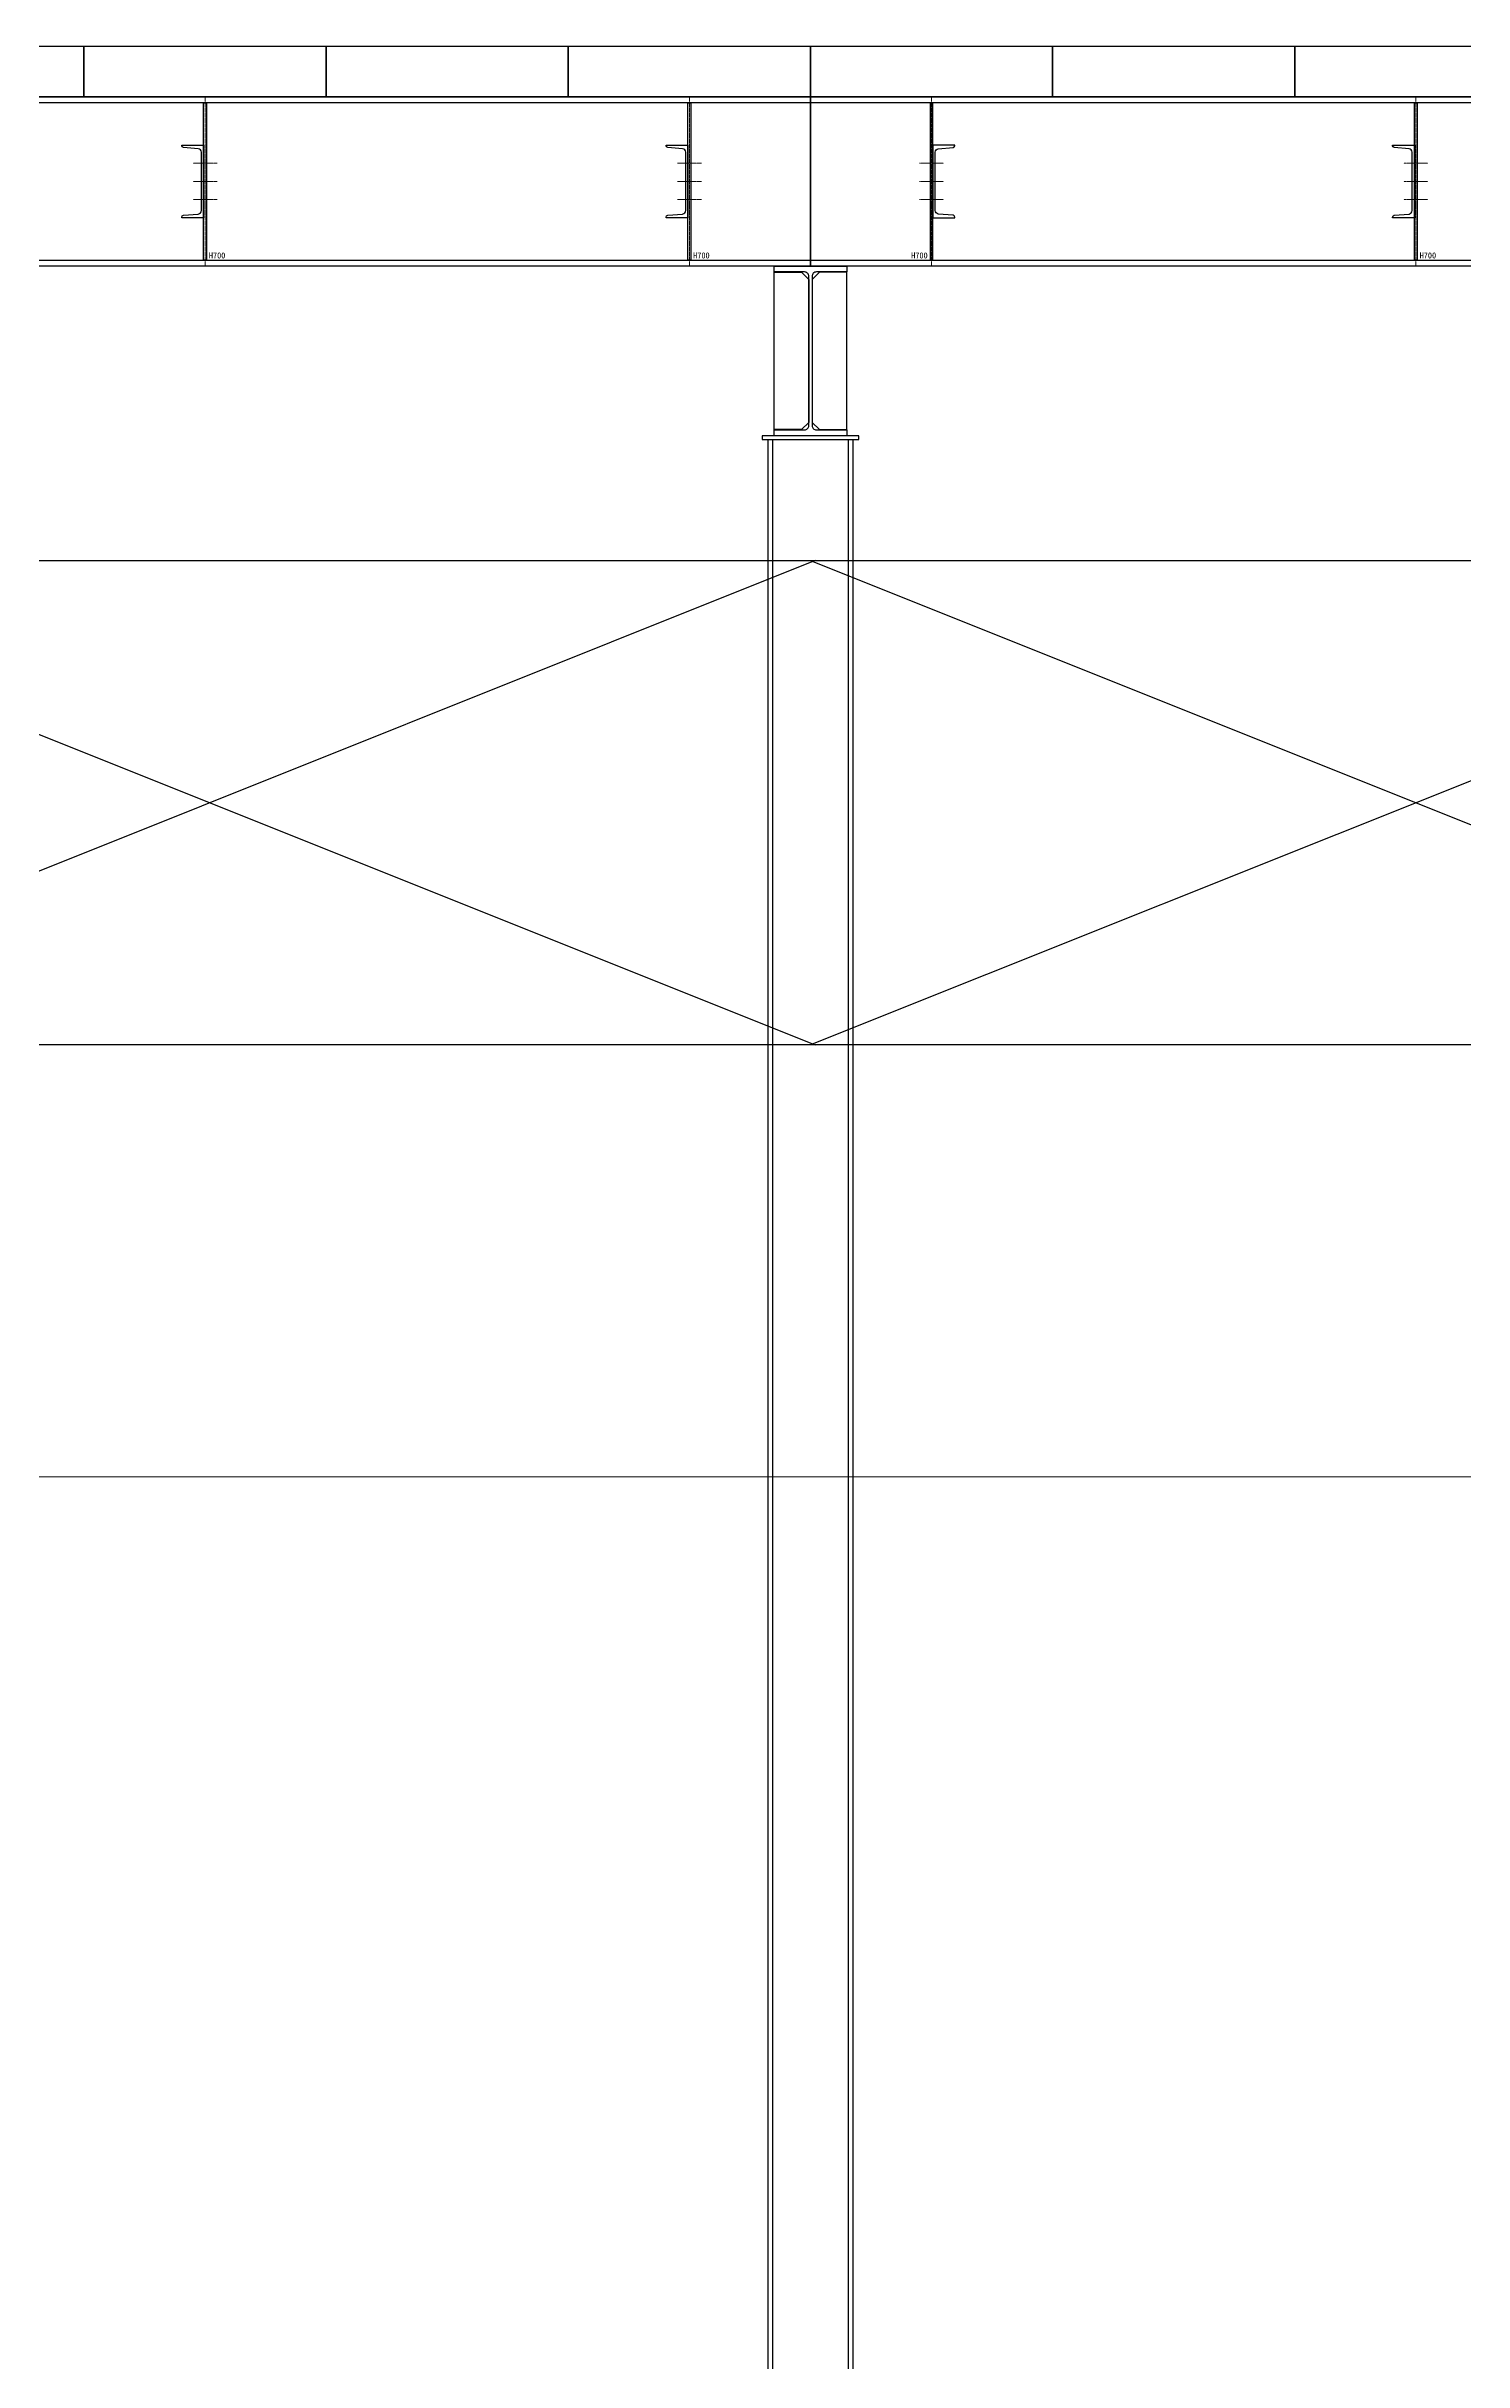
# Model space of a CAD drawing. Extents: x 146707 to 337808, y -286669 to -179901.
# Drawn here: x 181276 to 187129, y -189463 to -179901 of the extents above; entities that cross this region are included whole.
import ezdxf

# ---------------------------------------------------------------- set-up
doc = ezdxf.new("R2010")
doc.units = 0
doc.header["$PDMODE"] = 1
doc.linetypes.add('CENTER', pattern=[2, 1.25, -0.25, 0.25, -0.25])
doc.layers.get('0').update_dxf_attribs({"linetype": 'CONTINUOUS'})
doc.layers.get('Defpoints').update_dxf_attribs({"linetype": 'CONTINUOUS', "true_color": 0x5f994c})
for name, color, linetype, lineweight in [('D-BMK', 2, 'CENTER', 13), ('D-STR-DIM', 7, 'CONTINUOUS', 13), ('D-STR-SHIJIKUI', 1, 'CONTINUOUS', 25)]:
    doc.layers.add(name, color=color, linetype=linetype, lineweight=lineweight)
for name, color, linetype in [('D-STR-BRACE', 1, 'CONTINUOUS'), ('D-STR-FUKKOUBAN', 1, 'CONTINUOUS'), ('D-STR-STF', 7, 'CONTINUOUS'), ('D-STR-SYUKETA', 1, 'CONTINUOUS'), ('D-STR-TAIKEIKOU', 1, 'CONTINUOUS'), ('D-STR-UKEKETA', 1, 'CONTINUOUS')]:
    doc.layers.add(name, color=color, linetype=linetype)
doc.styles.add('ＭＳ ゴシック', font='')
doc.styles.get('ＭＳ ゴシック').set_extended_font_data('MS Gothic')
doc.dimstyles.new('C Dim-100_100_杭長', dxfattribs={"dimscale": 100, "dimtxt": 2.5, "dimasz": 2, "dimexe": 1, "dimexo": 1, "dimgap": 0, "dimtad": 3, "dimjust": 1, "dimdec": 0, "dimzin": 0, "dimdsep": 46, "dimtxsty": 'ＭＳ ゴシック', "dimblk": '矢印30', "dimcen": 0.09, "dimse1": 1, "dimse2": 1, "dimsd1": 1, "dimsd2": 1, "dimclrd": 3, "dimclre": 3, "dimadec": 0, "dimazin": 0, "dimtfac": 1, "dimtdec": 0, "dimtix": 1, "dimtmove": 2, "dimatfit": 3, "dimldrblk": '矢印30', "dimfxl": 1, "dimtolj": 1, "dimtzin": 0, "dimlwd": -1, "dimlwe": -1, "dimarcsym": 0})

# ---------------------------------------------------------------- blocks, each defined once
blk = doc.blocks.new('*U348')
at = {"layer": 'D-STR-SYUKETA', "linetype": 'Continuous'}
for points in [[(0, 350), (5000, 350), (5000, -350), (0, -350)], [(0, 326), (5000, 326), (5000, -326), (0, -326)]]:
    blk.add_lwpolyline(points, close=True, dxfattribs=at)
blk = doc.blocks.new('*U349')
at = {"layer": 'D-STR-SYUKETA', "linetype": 'Continuous'}
for points in [[(0, 350), (5500, 350), (5500, -350), (0, -350)], [(0, 326), (5500, 326), (5500, -326), (0, -326)]]:
    blk.add_lwpolyline(points, close=True, dxfattribs=at)
blk = doc.blocks.new('*U340')
at = {"layer": 'D-STR-UKEKETA', "color": 1, "linetype": 'ByBlock', "lineweight": -2}
blk.add_lwpolyline([(-150, -676), (-24.5, -676, 0.414214), (-6.5, -658), (-6.5, -42, 0.414214), (-24.5, -24), (-150, -24), (-150, 0), (150, 0), (150, -24), (24.5, -24, 0.414214), (6.5, -42), (6.5, -658, 0.414214), (24.5, -676), (150, -676), (150, -700), (-150, -700), (-150, -676)], format="xyb", dxfattribs=at)
at = {"layer": 'D-STR-UKEKETA', "color": 1}
for points in [[(-7, -55), (-7, -645), (-37, -675), (-150, -675), (-150, -25), (-37, -25)], [(7, -55), (7, -645), (37, -675), (150, -675), (150, -25), (37, -25)]]:
    blk.add_lwpolyline(points, close=True, dxfattribs=at)
blk = doc.blocks.new('*D371')
at = {"layer": 'Defpoints', "color": 0, "transparency": 16777216}
for p in [(-175, 0), (-318.2, -17500), (-175, -17500)]:
    blk.add_point(p, dxfattribs=at)
at = {"layer": 'D-STR-DIM', "color": 0, "transparency": 16777216, "insert": (-318.2, -16746.1), "char_height": 250, "attachment_point": 5, "rotation": 90, "style": 'ＭＳ ゴシック'}
blk.add_mtext('\\A1;L=17500', dxfattribs=at)
blk = doc.blocks.new('矢印30')
at = {"color": 0, "linetype": 'ByBlock', "lineweight": -2}
for p, q in [((-1, 0.268), (0, 0)), ((0, 0), (-1, -0.268)), ((0, 0), (-1, 0))]:
    blk.add_line(p, q, dxfattribs=at)
blk = doc.blocks.new('*U344')
at = {"layer": 'D-STR-SHIJIKUI'}
blk.add_lwpolyline([(200, 0), (-200, 0), (-200, -16), (200, -16)], close=True, dxfattribs=at)
blk = doc.blocks.new('*U354')
at = {"layer": 'D-STR-FUKKOUBAN'}
for points in [[(0, 0), (1000, 0), (1000, -208), (0, -208)], [(1000, 0), (2000, 0), (2000, -208), (1000, -208)], [(2000, 0), (3000, 0), (3000, -208), (2000, -208)], [(3000, 0), (4000, 0), (4000, -208), (3000, -208)], [(4000, 0), (5000, 0), (5000, -208), (4000, -208)]]:
    blk.add_lwpolyline(points, close=True, dxfattribs=at)
blk = doc.blocks.new('C300X90X9X13')
at = {"color": 0, "linetype": 'ByBlock', "lineweight": -2}
blk.add_lwpolyline([(21.8, 15.4), (83.6, 10, -0.388879), (90, 3), (90, 0), (0, 0), (0, 300), (90, 300), (90, 297, -0.388879), (83.6, 290), (21.8, 284.6, 0.388879), (9, 270.6), (9, 29.4, 0.388879)], format="xyb", close=True, dxfattribs=at)
blk = doc.blocks.new('*U351')
at = {"layer": 'D-BMK'}
blk.add_line((0, -700), (0, 0), dxfattribs=at)
at = {"layer": 'D-BMK', "linetype": 'CENTER', "ltscale": 2}
for p, q in [((50.1, -275), (-49.9, -275)), ((50.1, -350), (-49.9, -350)), ((50.1, -425), (-49.9, -425))]:
    blk.add_line(p, q, dxfattribs=at)
at = {"layer": 'D-STR-STF', "color": 0}
blk.add_lwpolyline([(-6, -25), (6, -25), (6, -675), (-6, -675)], close=True, dxfattribs=at)
at = {"layer": 'D-STR-TAIKEIKOU', "rotation": 180}
blk.add_blockref('C300X90X9X13', (-6, -200), dxfattribs=at)
at = {"layer": 'Defpoints', "insert": (15.8, -668.5), "char_height": 25, "attachment_point": 7, "style": 'ＭＳ ゴシック'}
blk.add_mtext('\\A1;H700', dxfattribs=at)
blk = doc.blocks.new('*U353')
at = {"layer": 'D-BMK'}
blk.add_line((-0.2, -700), (-0.2, 0), dxfattribs=at)
at = {"layer": 'D-BMK', "linetype": 'CENTER', "ltscale": 2}
for p, q in [((-50.1, -275), (49.9, -275)), ((-50.1, -350), (49.9, -350)), ((-50.1, -425), (49.9, -425))]:
    blk.add_line(p, q, dxfattribs=at)
at = {"layer": 'D-STR-STF', "color": 0}
blk.add_lwpolyline([(6, -25), (-6, -25), (-6, -675), (6, -675)], close=True, dxfattribs=at)
at = {"layer": 'D-STR-TAIKEIKOU', "xscale": -1, "rotation": 180}
blk.add_blockref('C300X90X9X13', (6, -200), dxfattribs=at)
at = {"layer": 'Defpoints', "insert": (-15.8, -668.5), "char_height": 25, "attachment_point": 9, "style": 'ＭＳ ゴシック'}
blk.add_mtext('\\A1;H700', dxfattribs=at)
blk = doc.blocks.new('*U375')
at = {"layer": 'D-STR-BRACE'}
for p, q in [((5000, 0), (0, -2000)), ((0, 0), (5000, -2000)), ((0, 0), (5000, 0)), ((5000, -2000), (0, -2000))]:
    blk.add_line(p, q, dxfattribs=at)
blk = doc.blocks.new('*U368')
at = {"layer": 'D-STR-SHIJIKUI', "color": 1, "linetype": 'ByBlock', "lineweight": -2}
for points in [[(175, -17500), (-175, -17500), (-175, 0), (175, 0)], [(-156, 0), (156, 0), (156, -17500), (-156, -17500)]]:
    blk.add_lwpolyline(points, close=True, dxfattribs=at)
at = {"layer": 'D-STR-DIM'}
dim = blk.add_linear_dim(base=(-318.2, -17500), p1=(-175, 0), p2=(-175, -17500), angle=90, dimstyle='C Dim-100_100_杭長', override={"dimtad": 0, "dimjust": 2, "dimpost": 'L=<>'}, dxfattribs=at)
dim.commit()
dim.dimension.update_dxf_attribs({"geometry": '*D371', "text_midpoint": (-318.2, -16746.1)})

msp = doc.modelspace()

# ---------------------------------------------------------------- linework, layer by layer
at = {"layer": 'D-STR-DIM'}
msp.add_line((169716.5, -185808.5), (222073.5, -185808.5), dxfattribs=at)

# ---------------------------------------------------------------- block references
at = {"layer": 'D-STR-BRACE'}
for p in [(179450.4, -182024.5), (184431.4, -182024.5)]:
    msp.add_blockref('*U375', p, dxfattribs=at)
at = {"layer": 'D-STR-FUKKOUBAN'}
for p in [(179431.4, -179900.5), (184431.4, -179900.5)]:
    msp.add_blockref('*U354', p, dxfattribs=at)
at = {"layer": 'D-STR-SHIJIKUI', "color": 8}
msp.add_blockref('*U368', (184431.4, -181524.5), dxfattribs=at)
at = {"layer": 'D-STR-SHIJIKUI'}
msp.add_blockref('*U344', (184431.4, -181508.5), dxfattribs=at)
at = {"layer": 'D-STR-SYUKETA'}
for name, p in [('*U348', (179431.4, -180458.5)), ('*U349', (184431.4, -180458.5))]:
    msp.add_blockref(name, p, dxfattribs=at)
at = {"layer": 'D-STR-TAIKEIKOU', "color": 0}
for name, p in [('*U351', (181931.4, -180108.5)), ('*U351', (183931.4, -180108.5)), ('*U353', (184931.4, -180108.5)), ('*U351', (186931.4, -180108.5))]:
    msp.add_blockref(name, p, dxfattribs=at)
at = {"layer": 'D-STR-UKEKETA'}
msp.add_blockref('*U340', (184431.4, -180808.5), dxfattribs=at)

doc.saveas('drawing.dxf')
